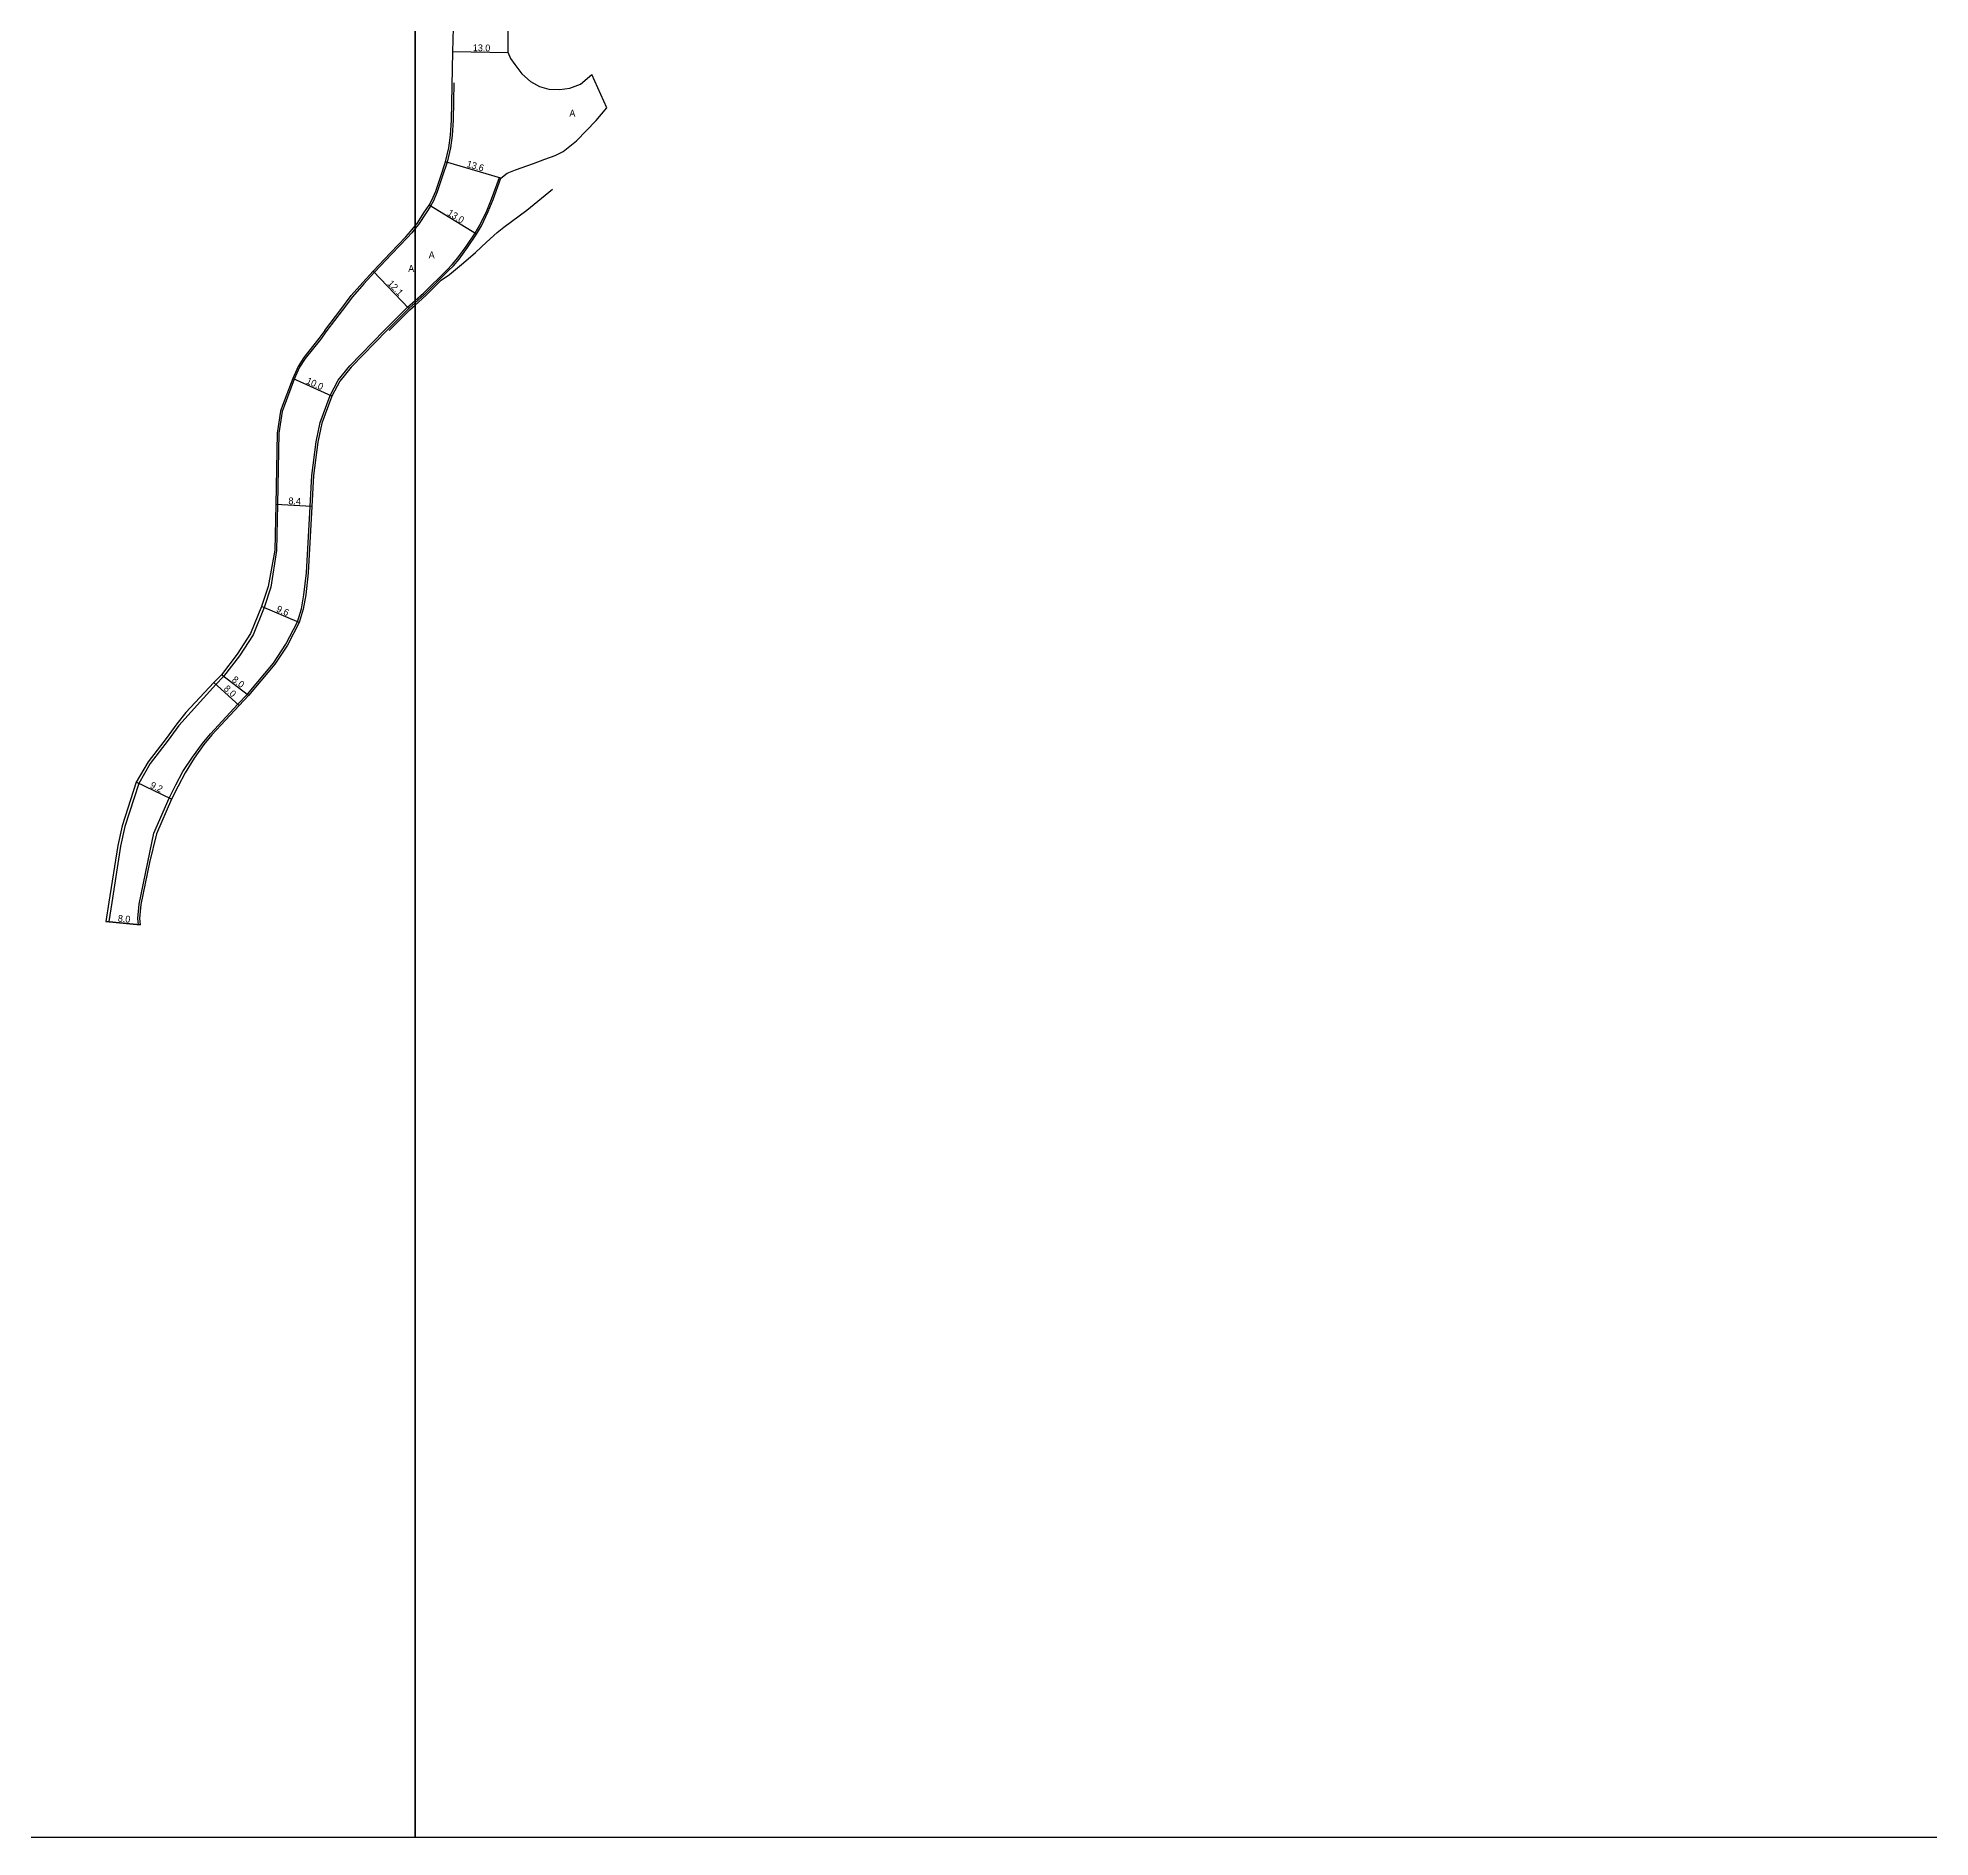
# Model space of a CAD drawing. Header units: metres. Extents: x -20000 to -16000, y -117000 to -114000.
# Drawn here: x -19288.6 to -18844.3, y -115200 to -114777.5 of the extents above; entities that cross this region are included whole.
import ezdxf

# ---------------------------------------------------------------- set-up
doc = ezdxf.new("R2010")
doc.units = ezdxf.units.M
doc.header["$LTSCALE"] = 2.5
for name, color, linetype in [('図郭', 7, 'Continuous'), ('幅員', 7, 'Continuous'), ('歩道・分離帯・安全施設', 7, 'Continuous'), ('舗装', 7, 'Continuous'), ('道路', 7, 'Continuous')]:
    doc.layers.add(name, color=color, linetype=linetype)
doc.styles.get("Standard").update_dxf_attribs({"font": ''})
doc.styles.get('Standard').set_extended_font_data('@MS PGothic')

msp = doc.modelspace()

# ---------------------------------------------------------------- linework, layer by layer
at = {"layer": '図郭'}
for points in [[(-20000, -115200), (-19200, -115200), (-19200, -114600), (-20000, -114600)], [(-19200, -115200), (-18400, -115200), (-18400, -114600), (-19200, -114600)]]:
    msp.add_lwpolyline(points, close=True, dxfattribs=at)
at = {"layer": '幅員', "flags": 128}
for points in [[(-19178.13, -114780.98), (-19191.13, -114780.81)], [(-19179.84, -114810.42), (-19192.89, -114806.6)], [(-19185.57, -114823.57), (-19196.72, -114816.79)], [(-19201.5, -114841.06), (-19209.81, -114832.27)], [(-19219.57, -114861.62), (-19228.74, -114857.5)], [(-19224.25, -114887.53), (-19232.69, -114887.08)], [(-19227.22, -114914.81), (-19236.08, -114910.99)], [(-19241.3, -114934.25), (-19247.24, -114928.89)], [(-19257.18, -114956.27), (-19265.48, -114952.29)], [(-19272.58, -114984.95), (-19264.57, -114985.81)]]:
    msp.add_lwpolyline(points, dxfattribs=at)
at = {"layer": '幅員'}
msp.add_lwpolyline([(-19239.08, -114931.89), (-19245.46, -114927.07)], dxfattribs=at)
at = {"layer": '歩道・分離帯・安全施設'}
for points in [[(-19190.88, -114788.04), (-19191.08, -114796.85), (-19191.31, -114800.4), (-19191.69, -114803.35), (-19192.51, -114806.71), (-19193.62, -114810.1), (-19194.79, -114813.65), (-19195.72, -114815.76), (-19196.38, -114817), (-19197.43, -114818.6), (-19199.22, -114821.32), (-19200, -114822.3)], [(-19200, -114840.25), (-19197.51, -114838.02), (-19193.86, -114834.41), (-19191.91, -114833.09), (-19188.65, -114830.3), (-19185.86, -114827.86), (-19183.25, -114825.45), (-19180.77, -114823.18), (-19179.14, -114821.92), (-19173.77, -114817.98), (-19167.72, -114813.05)], [(-19200, -114822.3), (-19200.76, -114823.25), (-19201.9, -114824.49), (-19205.5, -114828.22), (-19209.52, -114832.54), (-19212.01, -114835.23), (-19214.68, -114838.28), (-19217.14, -114841.53), (-19220.73, -114846.24)], [(-19206.11, -114846.24), (-19202.98, -114843.12), (-19201.22, -114841.35), (-19200, -114840.25)], [(-19220.73, -114846.24), (-19222.25, -114848.36), (-19225.8, -114852.79), (-19227.12, -114854.86), (-19228.37, -114857.66), (-19230.74, -114863.95), (-19231.23, -114865.25), (-19232.01, -114870.34), (-19232.29, -114887.09), (-19232.55, -114897.86), (-19233.89, -114906.51), (-19235.47, -114911.22), (-19238.04, -114917.67), (-19241.21, -114922.6), (-19244.97, -114927.49), (-19246.77, -114929.34), (-19255.45, -114938.98), (-19257.95, -114942.43), (-19262.17, -114947.88), (-19264.88, -114952.56), (-19268.14, -114962.72), (-19269.17, -114967.3), (-19271.24, -114980.54), (-19271.93, -114985.02)], [(-19264.98, -114985.77), (-19265.1, -114984.31), (-19264.78, -114980.91), (-19262.72, -114971.05), (-19261.34, -114964.21), (-19257.77, -114955.99), (-19256.21, -114952.92), (-19254.56, -114949.75), (-19252.23, -114946.38), (-19249.94, -114943.22), (-19248.04, -114940.89), (-19241.59, -114933.97), (-19239.38, -114931.62), (-19233.27, -114924.34), (-19230.32, -114919.89), (-19227.59, -114914.66), (-19226.67, -114911.57), (-19226.09, -114908.26), (-19225.51, -114903.1), (-19224.65, -114887.51), (-19224.28, -114880.24), (-19223.26, -114872.36), (-19222.32, -114867.84), (-19219.94, -114861.46), (-19218.04, -114857.9), (-19215.34, -114854.53), (-19207.24, -114846.24)]]:
    msp.add_lwpolyline(points, dxfattribs=at)
at = {"layer": '歩道・分離帯・安全施設', "flags": 128}
for points in [[(-19200, -114839.18), (-19198.06, -114837.44), (-19192.51, -114831.96), (-19191.3, -114830.73), (-19189.98, -114829.18), (-19188, -114826.51), (-19185.91, -114823.36), (-19184.78, -114821.44), (-19183.19, -114818.14), (-19182.05, -114815.34), (-19180.21, -114810.28)], [(-19207.24, -114846.24), (-19203.55, -114842.55), (-19201.77, -114840.77), (-19200, -114839.18)]]:
    msp.add_lwpolyline(points, dxfattribs=at)
at = {"layer": '道路'}
for points in [[(-19200, -114821.66), (-19199.54, -114821.09), (-19197.76, -114818.38), (-19196.72, -114816.79), (-19196.08, -114815.58), (-19195.17, -114813.5), (-19194, -114809.97), (-19192.89, -114806.6), (-19192.08, -114803.28), (-19191.71, -114800.36), (-19191.48, -114796.84), (-19191.13, -114780.81), (-19190.84, -114769.52), (-19190.54, -114763.21), (-19190.6, -114760.22), (-19190.77, -114756.55), (-19191.36, -114749.76), (-19191.92, -114745.19), (-19193.2, -114735.89), (-19194.4, -114728.81), (-19194.94, -114725.9), (-19196.92, -114716.4)], [(-19178.13, -114780.98), (-19177.59, -114782.33), (-19176.61, -114783.79), (-19174.91, -114785.98), (-19172.9, -114787.73), (-19170.79, -114788.89), (-19168.59, -114789.52), (-19166.04, -114789.65), (-19163.71, -114789.3), (-19161.2, -114788.4), (-19158.51, -114786.12)], [(-19221.23, -114846.24), (-19217.46, -114841.28), (-19214.99, -114838.03), (-19212.31, -114834.96), (-19209.81, -114832.27), (-19205.79, -114827.95), (-19202.19, -114824.22), (-19201.07, -114822.99), (-19200, -114821.66)], [(-19221.23, -114846.24), (-19222.57, -114848.12), (-19226.14, -114852.57), (-19227.47, -114854.67), (-19228.74, -114857.5), (-19231.11, -114863.81), (-19231.62, -114865.15), (-19232.41, -114870.3), (-19232.69, -114887.08), (-19232.95, -114897.82), (-19234.52, -114906.34), (-19236.08, -114910.99), (-19238.62, -114917.37), (-19241.75, -114922.23), (-19245.46, -114927.07), (-19247.24, -114928.89), (-19253.82, -114935.95), (-19255.97, -114938.59), (-19258.47, -114942.04), (-19262.71, -114947.52), (-19265.48, -114952.29), (-19268.77, -114962.55), (-19269.81, -114967.18), (-19271.88, -114980.44), (-19272.58, -114984.95)], [(-19206.67, -114846.24), (-19215.04, -114854.8), (-19217.71, -114858.12), (-19219.57, -114861.62), (-19221.93, -114867.95), (-19222.87, -114872.42), (-19223.89, -114880.28), (-19224.25, -114887.53), (-19225.11, -114903.13), (-19225.69, -114908.32), (-19226.28, -114911.66), (-19227.22, -114914.81), (-19229.98, -114920.09), (-19232.95, -114924.58), (-19239.08, -114931.89), (-19241.3, -114934.25), (-19247.74, -114941.16), (-19249.62, -114943.46), (-19251.9, -114946.61), (-19253.99, -114950.07), (-19255.64, -114953.22), (-19257.18, -114956.27), (-19260.72, -114964.41), (-19262.33, -114971.13), (-19264.38, -114980.97), (-19264.7, -114984.31), (-19264.57, -114985.81)]]:
    msp.add_lwpolyline(points, dxfattribs=at)
at = {"layer": '道路', "flags": 128}
for points in [[(-19178.13, -114780.98), (-19178.17, -114775.08), (-19178.34, -114772.77), (-19178.85, -114769.22), (-19179.99, -114765.6), (-19180.84, -114763.18)], [(-19154.95, -114793.94), (-19158.51, -114786.12)], [(-19179.84, -114810.42), (-19178.42, -114809.24), (-19176.45, -114808.5), (-19172.21, -114806.97), (-19169.55, -114805.99), (-19167.13, -114805.1), (-19165.27, -114804.19), (-19162.13, -114801.69), (-19157.46, -114796.92), (-19154.95, -114793.94)], [(-19200, -114839.72), (-19197.79, -114837.73), (-19192.23, -114832.24), (-19191.01, -114831), (-19189.66, -114829.43), (-19187.68, -114826.74), (-19185.57, -114823.57), (-19184.43, -114821.63), (-19182.82, -114818.3), (-19181.67, -114815.49), (-19179.84, -114810.42)], [(-19206.67, -114846.24), (-19203.27, -114842.84), (-19201.5, -114841.06), (-19200, -114839.72)], [(-19264.57, -114985.81), (-19272.58, -114984.95)]]:
    msp.add_lwpolyline(points, dxfattribs=at)

# ---------------------------------------------------------------- texts
at = {"layer": '幅員'}
for s, rotation, p in [('13.0', 359.2284, (-19186.44, -114780.62)), ('13.6', 343.7114, (-19188.02, -114807.77)), ('13.0', 328.6991, (-19192.57, -114819.02)), ('12.1', 313.4215, (-19206.6, -114835.3)), ('10.0', 335.7545, (-19225.71, -114858.59)), ('8.4', 356.9692, (-19229.77, -114886.99)), ('9.6', 336.7027, (-19232.72, -114912.17)), ('8.0', 322.9287, (-19243.16, -114928.49)), ('8.0', 317.9634, (-19245.07, -114930.51)), ('9.2', 334.3926, (-19262.37, -114953.5)), ('8.0', 353.8427, (-19269.85, -114984.99))]:
    msp.add_text(s, height=1.6, rotation=rotation, dxfattribs=at).set_placement(p)
at = {"layer": '舗装'}
for p in [(-19163.77, -114795.97), (-19201.61, -114832.44), (-19196.81, -114829.25)]:
    msp.add_text('A', height=1.6, dxfattribs=at).set_placement(p)

doc.saveas('drawing.dxf')
